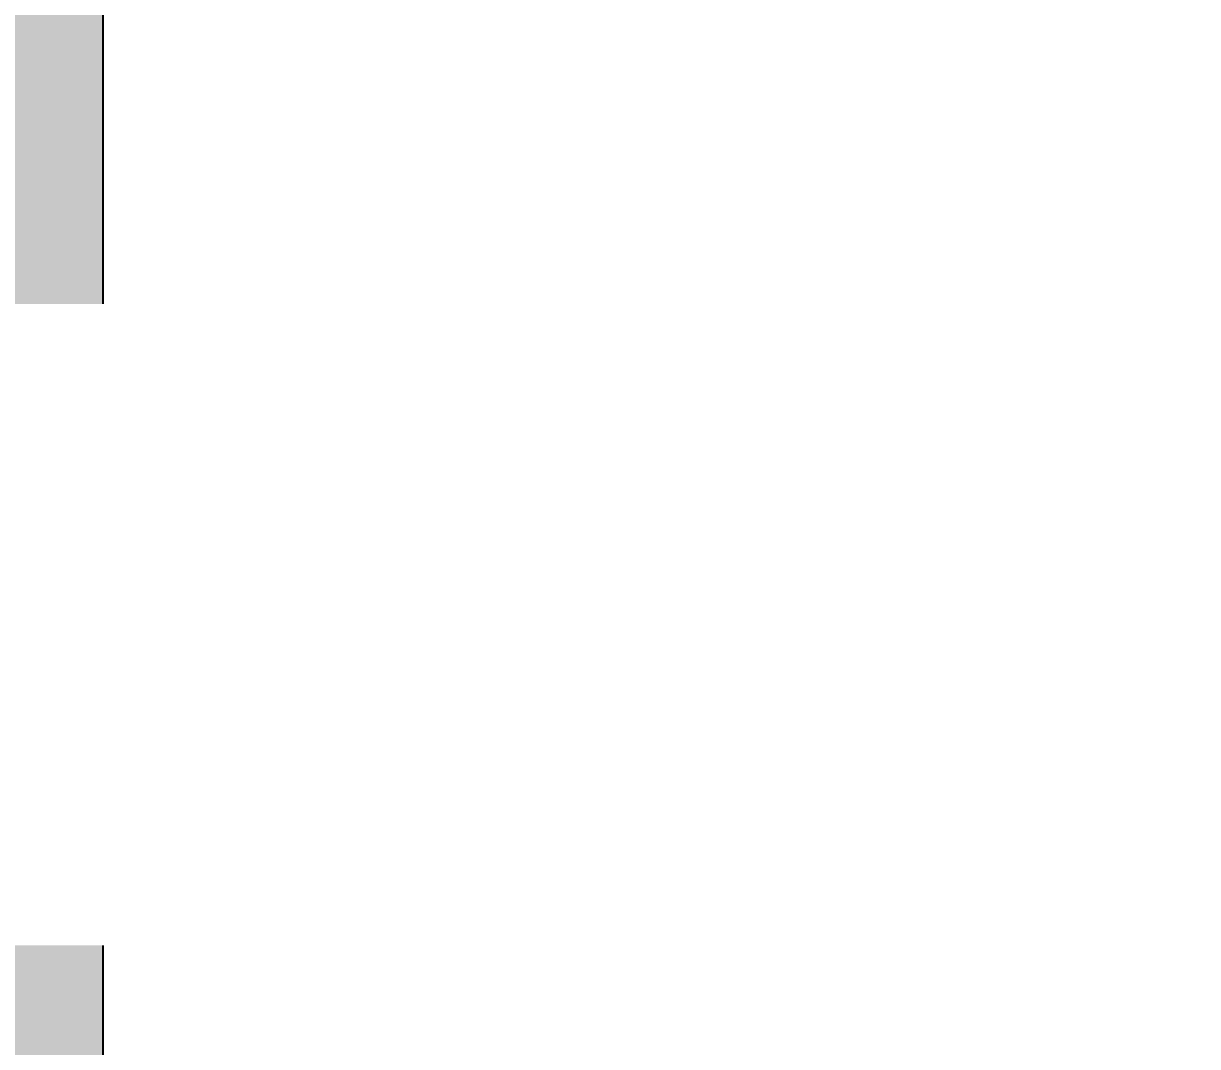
# Model space of a CAD drawing. Header units: millimetres. Extents: x -176651 to 424033, y -469666 to 486614.
# Drawn here: x 216341 to 220804, y 88100 to 91988 of the extents above; entities that cross this region are included whole.
import ezdxf
from ezdxf import colors
from ezdxf.entities.mleader import LeaderData, LeaderLine
from ezdxf.math import Vec2, Vec3

# ---------------------------------------------------------------- set-up
doc = ezdxf.new("R2010")
doc.units = ezdxf.units.MM
doc.layers.add('ad-Plot Boundary', color=6, linetype='Continuous', true_color=0xff00ff)
for name, color, linetype in [('ad-Road', 8, 'Continuous'), ('ad-Road Hatch', 8, 'Continuous'), ('Site Levels$0$ad-Lvl-Entance road', 4, 'Continuous')]:
    doc.layers.add(name, color=color, linetype=linetype)
doc.styles.add('Site Levels$0$Standard', font='arial.ttf')

# ---------------------------------------------------------------- blocks, each defined once
blk = doc.blocks.new('A$C4fb60e89')
at = {"layer": 'ad-Road Hatch', "ltscale": 5, "transparency": 33554687}
h = blk.add_hatch(dxfattribs=at)
h.set_pattern_fill('AR-HBONE', color=256, scale=15)
h.set_pattern_definition([(45, (-193247.7, -428758.8), (0, 2155.2615), [4572, -1524]), (135, (-192170.1, -427681.1), (2e-13, 2155.2615), [4572, -1524])])
h.paths.add_polyline_path([(175594.5, -250241), (169177.9, -249341.1), (167473.5, -249057.1), (167473.5, -138693.9), (101313.5, -138693.9), (101313.5, -199953.9), (101307.7, -237994.6), (101040.4, -268291), (101007.7, -280967.7), (101066.4, -293683.6), (101242.5, -311127.2), (100909.9, -319343.6), (100949.1, -333937.5), (100668.7, -366959.6), (100727.3, -390982.9), (100668.7, -404585.6), (100538.2, -420418.5), (100466.5, -428758.8), (92426.2, -427265.5), (92163.5, -427209.5), (92163.5, -321453.9), (24803.5, -321453.9), (24803.5, -412960.5), (15653.5, -411028.6), (15653.5, -321452.2), (-19535.1, -321452.2), (-34427.5, -319476.7), (-65207.4, -315394.6), (-171770.1, -301268.1), (-185853.9, -298333.1), (-193247.7, -296831.5), (-193244, -292907.6), (-191913.8, -285219.4), (-191838.8, -284678.8), (-183397.4, -286393.2), (-169722.9, -289242.8), (-53141.2, -304697.5), (-18730.1, -309262.2), (15653.3, -309262.2), (15653.5, 703.4), (24803.5, 1114.6), (24803.5, -129543.9), (92163.5, -129543.9), (92163.5, 15133.3), (101313.5, 17712.8), (101313.5, -129543.9), (167473.5, -129543.9), (167473.5, 35551.6), (175738, 37855), (175848.8, 28595.3), (175835.8, 25947.4), (175777.1, 14040.5), (175855.3, 2315.8), (175659.7, -18036.1), (175731.4, -34038.6), (175718.4, -46839.2), (175672.7, -63402.4), (175816.2, -82071.9), (175542.3, -106356), (175490.2, -124640.8), (175574.9, -145018.8), (175731.4, -168892), (175796.6, -181268.8), (175796.6, -192667.4), (175744.5, -208200.3), (175829.2, -223276.8), (175887.9, -234871.1)])
h.paths.add_polyline_path([(24803.5, -309263.9), (92163.5, -309263.9), (92163.5, -138693.9), (24803.5, -138693.9)], flags=16)
at = {"layer": 'ad-Road', "ltscale": 5}
blk.add_lwpolyline([(92426.2, -427265.5), (92163.5, -427209.5), (92163.5, -321453.9), (24803.5, -321453.9), (24803.5, -412960.5), (15653.5, -411028.6), (15653.5, -321452.2), (-19535.1, -321452.2), (-34427.5, -319476.7), (-65207.4, -315394.6), (-171770.1, -301268.1)], dxfattribs=at)
blk = doc.blocks.new('zw$E7CA')
at = {"layer": 'ad-Plot Boundary'}
blk.add_lwpolyline([(0, 0), (33680, 0), (33680, 30050), (0, 30050)], close=True, dxfattribs=at)
blk = doc.blocks.new('zw$A88E')
at = {"layer": 'ad-Plot Boundary', "ltscale": 5}
blk.add_blockref('zw$E7CA', (-150934.5, -389358.9), dxfattribs=at)
blk = doc.blocks.new('Site Levels$0$zw$1B0B')
at = {"layer": 'Site Levels$0$ad-Lvl-Entance road'}
ml = blk.add_multileader_mtext('Standard', dxfattribs=at)
ml.set_content('{\\fArial|b1|i0|c0|p34;497.57}', color=256, style='Site Levels$0$Standard')
ml.set_leader_properties()
ml.build(insert=Vec2(0, 0))
ml.multileader.update_dxf_attribs({"has_text_frame": 1, "arrow_head_size": 1219.2, "scale": 12})
ctx = ml.context
ctx.base_point, ctx.scale, ctx.char_height, ctx.arrow_head_size, ctx.landing_gap_size, ctx.plane_origin = Vec3(215314.5, -9726.4), 12, 1219.186, 1219.2, 609.6, Vec3(213475.3, -5006.2)
notes = []
notes.append((ctx, [(0, (1, 1, 0), (214469.6, -9726.4), (1, 0), 845, [(0, [(213475.3, -5006.2)], 0, [])])]))
ctx.mtext.insert, ctx.mtext.width, ctx.mtext.defined_height, ctx.mtext.flow_direction = Vec3(215924.1, -9106), 5138.489, 1392.4, 5
ctx.mtext.has_bg_fill, ctx.mtext.bg_color, ctx.mtext.bg_scale_factor, ctx.mtext.bg_transparency, ctx.mtext.use_window_bg_color = 1, -1027028792, 1.5, 0, 1
for ctx, leaders in notes:
    for number, flags, end, landing, length, lines in leaders:
        leader = LeaderData()
        leader.index, (leader.has_last_leader_line, leader.has_dogleg_vector, leader.attachment_direction) = number, flags
        leader.last_leader_point, leader.dogleg_vector, leader.dogleg_length = Vec3(end), Vec3(landing), length
        for number, points, colour, breaks in lines:
            line = LeaderLine()
            line.index, line.vertices, line.color, line.breaks = number, Vec3.list(points), colors.encode_raw_color(colour), breaks
            leader.lines.append(line)
        ctx.leaders.append(leader)
blk = doc.blocks.new('Site Levels')
at = {"layer": 'Site Levels$0$ad-Lvl-Entance road', "ltscale": 5}
blk.add_blockref('Site Levels$0$zw$1B0B', (-5982.9, 99418.6), dxfattribs=at)

msp = doc.modelspace()

# ---------------------------------------------------------------- block references
at = {"layer": 'ad-Road', "ltscale": 5}
msp.add_blockref('A$C4fb60e89', (191838.8, 428758.8), dxfattribs=at)

# ---------------------------------------------------------------- next in the draw order: block references
at = {"layer": 'ad-Plot Boundary', "ltscale": 5}
msp.add_blockref('zw$A88E', (367576.8, 466613.8), dxfattribs=at)

# ---------------------------------------------------------------- next in the draw order: block references
at = {"ltscale": 5}
msp.add_blockref('Site Levels', (0, 0), dxfattribs=at)

doc.saveas('drawing.dxf')
